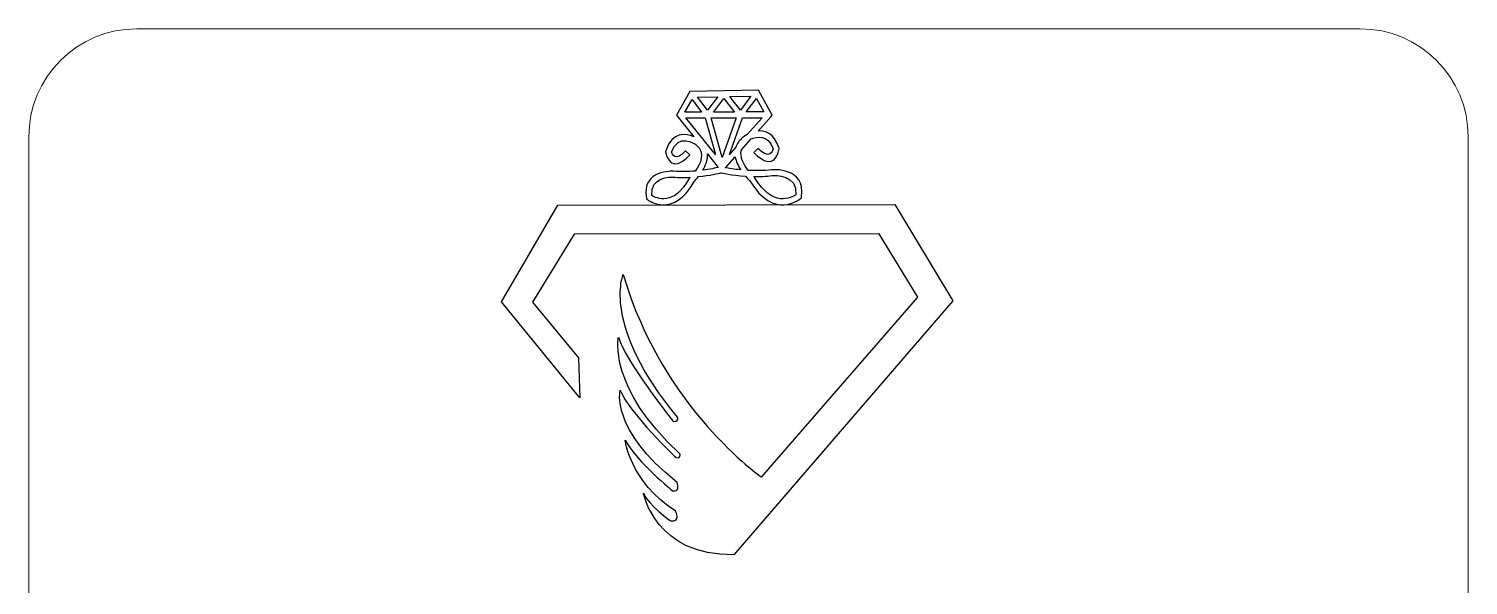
# Model space of a CAD drawing. Header units: millimetres. Extents: x -576 to 618, y 160 to 343.
# Drawn here: x -408.01 to -368.21, y 184.01 to 199.4 of the extents above; entities that cross this region are included whole.
import ezdxf

# ---------------------------------------------------------------- set-up
doc = ezdxf.new("R2010")
doc.units = ezdxf.units.MM
doc.header["$MEASUREMENT"] = 0
doc.layers.add('Layer 1', color=7, linetype='Continuous')

msp = doc.modelspace()

# ---------------------------------------------------------------- linework, layer by layer
at = {"layer": 'Layer 1', "color": 250, "lineweight": 18}
msp.add_open_spline([(-371.198, 199.3977), (-371.198, 199.3977), (-405.028, 199.3977), (-405.028, 199.3977), (-406.672, 199.3977), (-408.013, 198.0567), (-408.013, 196.4127), (-408.013, 196.4127), (-408.013, 162.5827), (-408.013, 162.5827), (-408.013, 160.9387), (-406.672, 159.5977), (-405.028, 159.5977), (-405.028, 159.5977), (-371.198, 159.5977), (-371.198, 159.5977), (-369.554, 159.5977), (-368.213, 160.9387), (-368.213, 162.5827), (-368.213, 162.5827), (-368.213, 196.4127), (-368.213, 196.4127), (-368.213, 198.0567), (-369.554, 199.3977), (-371.198, 199.3977)], degree=3, knots=[0, 0, 0, 0, 0.125, 0.125, 0.125, 0.25, 0.25, 0.25, 0.375, 0.375, 0.375, 0.5, 0.5, 0.5, 0.625, 0.625, 0.625, 0.75, 0.75, 0.75, 0.875, 0.875, 0.875, 1, 1, 1, 1], dxfattribs=at)
at = {"layer": 'Layer 1', "color": 2}
for points, knots in [([(-387.4926, 196.9622), (-387.4926, 196.9622), (-387.8437, 196.5701), (-387.8437, 196.5701), (-387.6415, 196.5883), (-387.4124, 196.5034), (-387.2702, 196.1163), (-387.2702, 196.1163), (-387.2629, 196.0961), (-387.2629, 196.0961), (-387.2629, 196.0961), (-387.2663, 196.0754), (-387.2663, 196.0754), (-387.2666, 196.0735), (-387.3663, 195.3624), (-387.9693, 195.9786), (-387.9693, 195.9786), (-387.8538, 196.091), (-387.8538, 196.091), (-387.5317, 195.7618), (-387.4467, 196.0062), (-387.4291, 196.0818), (-387.5888, 196.488), (-387.8835, 196.4204), (-388.0481, 196.3417), (-388.0481, 196.3417), (-388.3106, 196.0484), (-388.3106, 196.0484), (-388.3615, 195.8433), (-388.234, 195.6259), (-388.1186, 195.48), (-387.9177, 195.4694), (-387.6942, 195.4705), (-387.4744, 195.498), (-387.4744, 195.498), (-387.4691, 195.4984), (-387.4691, 195.4984), (-387.4666, 195.4985), (-386.5287, 195.581), (-386.6457, 194.7519), (-386.6457, 194.7519), (-386.6502, 194.7195), (-386.6502, 194.7195), (-386.6502, 194.7195), (-386.6759, 194.6996), (-386.6759, 194.6996), (-386.678, 194.698), (-387.413, 194.0843), (-388.0758, 195.1959), (-388.0939, 195.2125), (-388.1413, 195.2577), (-388.198, 195.3235), (-388.5758, 195.349), (-388.8604, 195.4115), (-388.8772, 195.4152), (-388.9335, 195.4011), (-389.1799, 195.3421), (-389.4981, 195.3087), (-389.548, 195.2465), (-389.5901, 195.2032), (-389.6066, 195.1867), (-390.1914, 194.1199), (-390.9046, 194.6729), (-390.9065, 194.6744), (-390.9065, 194.6744), (-390.9318, 194.6933), (-390.9318, 194.6933), (-390.9318, 194.6933), (-390.9375, 194.725), (-390.9375, 194.725), (-391.0767, 195.5026), (-390.1904, 195.4572), (-390.188, 195.4571), (-390.188, 195.4571), (-390.183, 195.4569), (-390.183, 195.4569), (-389.9775, 195.4389), (-389.7697, 195.4452), (-389.5835, 195.4618), (-389.4429, 195.6539), (-389.2873, 195.9708), (-389.5661, 196.1942), (-389.598, 196.2162), (-390.055, 196.5215), (-390.2405, 195.9951), (-390.2229, 195.9303), (-390.1379, 195.709), (-389.8528, 196.0228), (-389.8528, 196.0228), (-389.7334, 195.9146), (-389.7334, 195.9146), (-390.2841, 195.3083), (-390.4033, 195.9859), (-390.4035, 195.9877), (-390.4035, 195.9877), (-390.4062, 196.006), (-390.4062, 196.006), (-390.4062, 196.006), (-390.4004, 196.0243), (-390.4004, 196.0243), (-390.2218, 196.5724), (-389.8408, 196.5021), (-389.6271, 196.4099), (-389.6271, 196.4099), (-390.1059, 197.0071), (-390.1059, 197.0071), (-390.1059, 197.0071), (-389.7327, 197.6674), (-389.7327, 197.6674), (-389.7327, 197.6674), (-387.8365, 197.7021), (-387.8365, 197.7021), (-387.8365, 197.7021), (-387.4546, 197.0045), (-387.4546, 197.0045), (-387.4546, 197.0045), (-387.4926, 196.9622), (-387.4926, 196.9622)], [0, 0, 0, 0, 0.025641, 0.025641, 0.025641, 0.0512821, 0.0512821, 0.0512821, 0.0769231, 0.0769231, 0.0769231, 0.1025641, 0.1025641, 0.1025641, 0.1282051, 0.1282051, 0.1282051, 0.1538462, 0.1538462, 0.1538462, 0.1794872, 0.1794872, 0.1794872, 0.2051282, 0.2051282, 0.2051282, 0.2307692, 0.2307692, 0.2307692, 0.2564103, 0.2564103, 0.2564103, 0.2820513, 0.2820513, 0.2820513, 0.3076923, 0.3076923, 0.3076923, 0.3333333, 0.3333333, 0.3333333, 0.3589744, 0.3589744, 0.3589744, 0.3846154, 0.3846154, 0.3846154, 0.4102564, 0.4102564, 0.4102564, 0.4358974, 0.4358974, 0.4358974, 0.4615385, 0.4615385, 0.4615385, 0.4871795, 0.4871795, 0.4871795, 0.5128205, 0.5128205, 0.5128205, 0.5384615, 0.5384615, 0.5384615, 0.5641026, 0.5641026, 0.5641026, 0.5897436, 0.5897436, 0.5897436, 0.6153846, 0.6153846, 0.6153846, 0.6410256, 0.6410256, 0.6410256, 0.6666667, 0.6666667, 0.6666667, 0.6923077, 0.6923077, 0.6923077, 0.7179487, 0.7179487, 0.7179487, 0.7435897, 0.7435897, 0.7435897, 0.7692308, 0.7692308, 0.7692308, 0.7948718, 0.7948718, 0.7948718, 0.8205128, 0.8205128, 0.8205128, 0.8461538, 0.8461538, 0.8461538, 0.8717949, 0.8717949, 0.8717949, 0.8974359, 0.8974359, 0.8974359, 0.9230769, 0.9230769, 0.9230769, 0.9487179, 0.9487179, 0.9487179, 0.974359, 0.974359, 0.974359, 1, 1, 1, 1]), ([(-389.6752, 197.4414), (-389.6752, 197.4414), (-389.8709, 197.0953), (-389.8709, 197.0953), (-389.8709, 197.0953), (-389.4108, 197.0956), (-389.4108, 197.0956), (-389.4108, 197.0956), (-389.6752, 197.4414), (-389.6752, 197.4414)], [0, 0, 0, 0, 0.3333333, 0.3333333, 0.3333333, 0.6666667, 0.6666667, 0.6666667, 1, 1, 1, 1]), ([(-388.9586, 197.5199), (-388.9586, 197.5199), (-389.5243, 197.5095), (-389.5243, 197.5095), (-389.5243, 197.5095), (-389.2475, 197.1471), (-389.2475, 197.1471), (-389.2475, 197.1471), (-388.9586, 197.5199), (-388.9586, 197.5199)], [0, 0, 0, 0, 0.3333333, 0.3333333, 0.3333333, 0.6666667, 0.6666667, 0.6666667, 1, 1, 1, 1]), ([(-389.0833, 197.0957), (-389.0833, 197.0957), (-388.5013, 197.0959), (-388.5013, 197.0959), (-388.5013, 197.0959), (-388.7918, 197.4721), (-388.7918, 197.4721), (-388.7918, 197.4721), (-389.0833, 197.0957), (-389.0833, 197.0957)], [0, 0, 0, 0, 0.3333333, 0.3333333, 0.3333333, 0.6666667, 0.6666667, 0.6666667, 1, 1, 1, 1]), ([(-388.0468, 197.5366), (-388.0468, 197.5366), (-388.6299, 197.5259), (-388.6299, 197.5259), (-388.6299, 197.5259), (-388.3383, 197.1482), (-388.3383, 197.1482), (-388.3383, 197.1482), (-388.0468, 197.5366), (-388.0468, 197.5366)], [0, 0, 0, 0, 0.3333333, 0.3333333, 0.3333333, 0.6666667, 0.6666667, 0.6666667, 1, 1, 1, 1]), ([(-387.6882, 197.0964), (-387.6882, 197.0964), (-387.894, 197.4723), (-387.894, 197.4723), (-387.894, 197.4723), (-388.1763, 197.0961), (-388.1763, 197.0961), (-388.1763, 197.0961), (-387.6882, 197.0964), (-387.6882, 197.0964)], [0, 0, 0, 0, 0.3333333, 0.3333333, 0.3333333, 0.6666667, 0.6666667, 0.6666667, 1, 1, 1, 1]), ([(-389.8414, 196.9345), (-389.8414, 196.9345), (-389.03, 195.9226), (-389.03, 195.9226), (-389.03, 195.9226), (-389.309, 196.9347), (-389.309, 196.9347), (-389.309, 196.9347), (-389.8414, 196.9345), (-389.8414, 196.9345)], [0, 0, 0, 0, 0.3333333, 0.3333333, 0.3333333, 0.6666667, 0.6666667, 0.6666667, 1, 1, 1, 1]), ([(-388.4512, 196.9352), (-388.4512, 196.9352), (-389.1423, 196.9348), (-389.1423, 196.9348), (-389.1423, 196.9348), (-388.8395, 195.8363), (-388.8395, 195.8363), (-388.8395, 195.8363), (-388.4512, 196.9352), (-388.4512, 196.9352)], [0, 0, 0, 0, 0.3333333, 0.3333333, 0.3333333, 0.6666667, 0.6666667, 0.6666667, 1, 1, 1, 1]), ([(-388.6373, 195.9251), (-388.6373, 195.9251), (-388.4632, 196.1197), (-388.4632, 196.1197), (-388.4323, 196.2146), (-388.3709, 196.3084), (-388.2676, 196.3962), (-388.2676, 196.3962), (-388.2636, 196.3995), (-388.2636, 196.3995), (-388.2631, 196.3999), (-388.2185, 196.4343), (-388.1474, 196.4724), (-388.1474, 196.4724), (-387.7328, 196.9356), (-387.7328, 196.9356), (-387.7328, 196.9356), (-388.2805, 196.9353), (-388.2805, 196.9353), (-388.2805, 196.9353), (-388.6373, 195.9251), (-388.6373, 195.9251)], [0, 0, 0, 0, 0.1428571, 0.1428571, 0.1428571, 0.2857143, 0.2857143, 0.2857143, 0.4285714, 0.4285714, 0.4285714, 0.5714286, 0.5714286, 0.5714286, 0.7142857, 0.7142857, 0.7142857, 0.8571429, 0.8571429, 0.8571429, 1, 1, 1, 1]), ([(-388.9484, 195.5635), (-388.9484, 195.5635), (-389.2467, 195.9355), (-389.2467, 195.9355), (-389.2349, 195.7753), (-389.2982, 195.6161), (-389.3753, 195.4854), (-389.1742, 195.5126), (-389.018, 195.547), (-388.9484, 195.5635)], [0, 0, 0, 0, 0.3333333, 0.3333333, 0.3333333, 0.6666667, 0.6666667, 0.6666667, 1, 1, 1, 1]), ([(-388.4804, 195.859), (-388.4804, 195.859), (-388.7525, 195.5548), (-388.7525, 195.5548), (-388.6625, 195.5382), (-388.5119, 195.5135), (-388.3283, 195.4958), (-388.3973, 195.6018), (-388.4587, 195.7272), (-388.4804, 195.859)], [0, 0, 0, 0, 0.3333333, 0.3333333, 0.3333333, 0.6666667, 0.6666667, 0.6666667, 1, 1, 1, 1]), ([(-389.7312, 195.2903), (-389.881, 195.2825), (-390.0392, 195.2826), (-390.1963, 195.2963), (-390.2521, 195.2981), (-390.8525, 195.3049), (-390.784, 194.786), (-390.6671, 194.7129), (-390.1754, 194.4727), (-389.7414, 195.2747), (-389.7414, 195.2747), (-389.7352, 195.2862), (-389.7352, 195.2862), (-389.7352, 195.2862), (-389.7312, 195.2903), (-389.7312, 195.2903)], [0, 0, 0, 0, 0.2, 0.2, 0.2, 0.4, 0.4, 0.4, 0.6, 0.6, 0.6, 0.8, 0.8, 0.8, 1, 1, 1, 1]), ([(-387.455, 195.3381), (-387.6272, 195.3166), (-387.8012, 195.3105), (-387.9657, 195.3135), (-387.9657, 195.3135), (-387.9509, 195.2998), (-387.9509, 195.2998), (-387.9509, 195.2998), (-387.9443, 195.2888), (-387.9443, 195.2888), (-387.4449, 194.4414), (-386.9227, 194.7242), (-386.8012, 194.8071), (-386.7455, 195.3722), (-387.3928, 195.3422), (-387.455, 195.3381)], [0, 0, 0, 0, 0.2, 0.2, 0.2, 0.4, 0.4, 0.4, 0.6, 0.6, 0.6, 0.8, 0.8, 0.8, 1, 1, 1, 1]), ([(-392.7759, 189.1895), (-392.7759, 189.1895), (-392.8145, 190.2933), (-392.8145, 190.2933), (-392.8145, 190.2933), (-394.09, 191.8384), (-394.09, 191.8384), (-394.09, 191.8384), (-392.9342, 193.7206), (-392.9342, 193.7206), (-392.9342, 193.7206), (-384.5005, 193.7245), (-384.5005, 193.7245), (-384.5005, 193.7245), (-383.4314, 191.9781), (-383.4314, 191.9781), (-383.4314, 191.9781), (-387.7554, 186.9994), (-387.7554, 186.9994), (-387.7554, 186.9994), (-390.4976, 188.9005), (-391.5769, 192.6047), (-391.5769, 192.6047), (-392.1865, 191.1877), (-390.072, 188.6537), (-390.072, 188.6537), (-390.0285, 188.5196), (-390.1938, 188.5331), (-390.1938, 188.5331), (-391.5431, 190.2503), (-391.71, 190.8649), (-391.71, 190.8649), (-392.0207, 189.4969), (-390.0074, 187.6381), (-390.0074, 187.6381), (-389.973, 187.4843), (-390.1105, 187.5375), (-390.1105, 187.5375), (-391.4036, 188.7526), (-391.6588, 189.403), (-391.6588, 189.403), (-391.9508, 188.3264), (-390.0865, 186.85), (-390.0865, 186.85), (-389.9803, 186.5824), (-390.2144, 186.6226), (-390.2144, 186.6226), (-391.1819, 187.4031), (-391.5232, 188.0213), (-391.5232, 188.0213), (-391.4064, 186.8912), (-390.1266, 186.0539), (-390.1266, 186.0539), (-389.9702, 185.7393), (-390.2628, 185.7874), (-390.2628, 185.7874), (-390.8683, 186.1927), (-391.0165, 186.5558), (-391.0165, 186.5558), (-390.6939, 184.8126), (-388.5141, 184.85), (-388.5141, 184.85), (-382.4586, 191.8762), (-382.4586, 191.8762), (-382.4586, 191.8762), (-384.0636, 194.5345), (-384.0636, 194.5345), (-384.0636, 194.5345), (-393.3887, 194.5192), (-393.3887, 194.5192), (-393.3887, 194.5192), (-394.9432, 191.8473), (-394.9432, 191.8473), (-394.9432, 191.8473), (-392.7759, 189.1895), (-392.7759, 189.1895)], [0, 0, 0, 0, 0.04, 0.04, 0.04, 0.08, 0.08, 0.08, 0.12, 0.12, 0.12, 0.16, 0.16, 0.16, 0.2, 0.2, 0.2, 0.24, 0.24, 0.24, 0.28, 0.28, 0.28, 0.32, 0.32, 0.32, 0.36, 0.36, 0.36, 0.4, 0.4, 0.4, 0.44, 0.44, 0.44, 0.48, 0.48, 0.48, 0.52, 0.52, 0.52, 0.56, 0.56, 0.56, 0.6, 0.6, 0.6, 0.64, 0.64, 0.64, 0.68, 0.68, 0.68, 0.72, 0.72, 0.72, 0.76, 0.76, 0.76, 0.8, 0.8, 0.8, 0.84, 0.84, 0.84, 0.88, 0.88, 0.88, 0.92, 0.92, 0.92, 0.96, 0.96, 0.96, 1, 1, 1, 1])]:
    msp.add_open_spline(points, degree=3, knots=knots, dxfattribs=at)

doc.saveas('drawing.dxf')
